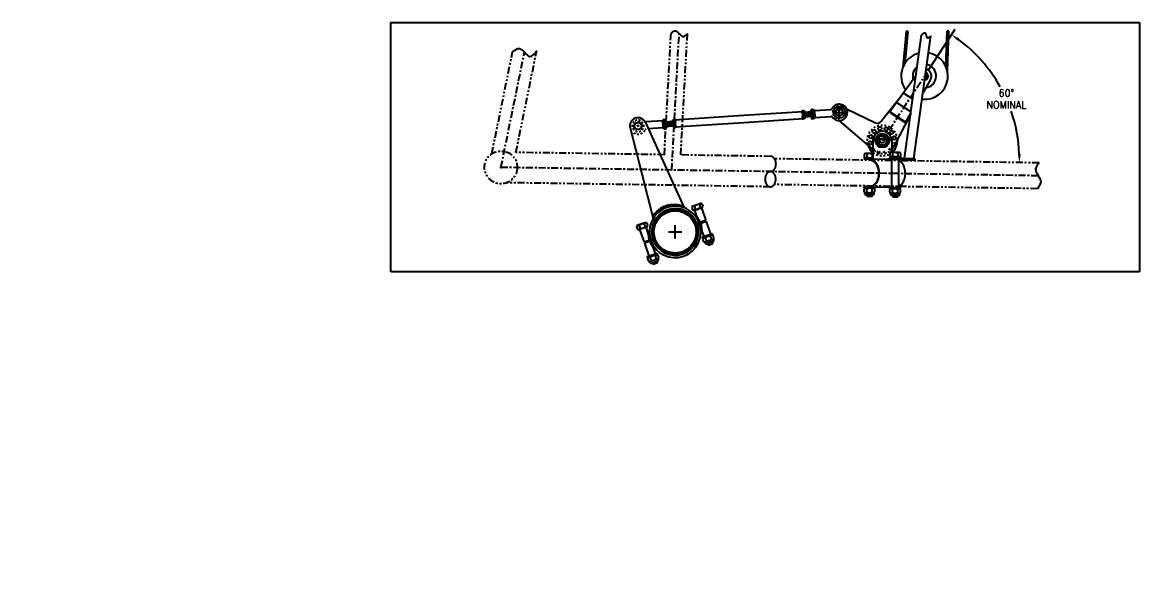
# Model space of a CAD drawing. Extents: x 0 to 197, y -9 to 48.
# Drawn here: x 137.2 to 196.9, y -8.7 to 20.6 of the extents above; entities that cross this region are included whole.
import ezdxf

# ---------------------------------------------------------------- set-up
doc = ezdxf.new("R2010")
doc.units = 0
doc.header["$LTSCALE"] = 0.3
doc.header["$MEASUREMENT"] = 0
for name, pattern in [('CENTER', [2, 1.25, -0.25, 0.25, -0.25]), ('HIDDEN', [0.375, 0.25, -0.125]), ('HIDDEN2', [0.1875, 0.125, -0.0625]), ('PHANTOM', [2.5, 1.25, -0.25, 0.25, -0.25, 0.25, -0.25])]:
    doc.linetypes.add(name, pattern=pattern)
doc.layers.get('0').update_dxf_attribs({"linetype": 'CONTINUOUS'})
doc.layers.get('Defpoints').update_dxf_attribs({"linetype": 'CONTINUOUS'})
for name, color, linetype in [('1', 1, 'CONTINUOUS'), ('FUSE', 4, 'CONTINUOUS'), ('HW', 6, 'CONTINUOUS'), ('NOTES', 2, 'CONTINUOUS')]:
    doc.layers.add(name, color=color, linetype=linetype)
doc.styles.add('ROMANS', font='ROMANS.shx')
doc.dimstyles.new('DECIMAL', dxfattribs={"dimscale": 3, "dimtxt": 0.125, "dimasz": 0.15, "dimexe": 0.12, "dimexo": 0.12, "dimgap": 0.05, "dimtad": 0, "dimtih": 1, "dimtoh": 1, "dimzin": 4, "dimdsep": 46, "dimtxsty": 'ROMANS', "dimcen": 0.09, "dimclrd": 6, "dimclre": 6, "dimclrt": 256, "dimadec": 0, "dimazin": 0, "dimtfac": 0.72, "dimtofl": 0, "dimtmove": 0, "dimatfit": 3, "dimfxl": 1, "dimtolj": 1, "dimtzin": 4, "dimarcsym": 0})

# ---------------------------------------------------------------- blocks, each defined once
blk = doc.blocks.new('*X14')
at = {"color": 0}
for p, q in [((15.796, 45.177), (16.376, 45.756)), ((16.303, 45.577), (16.551, 45.825)), ((16.519, 45.687), (16.692, 45.86)), ((16.671, 45.733), (16.815, 45.877)), ((16.799, 45.755), (16.925, 45.881)), ((16.911, 45.761), (17.027, 45.877)), ((17.014, 45.757), (17.121, 45.865)), ((17.108, 45.746), (17.21, 45.847)), ((17.196, 45.727), (17.293, 45.825)), ((17.278, 45.703), (17.372, 45.797)), ((17.355, 45.675), (17.446, 45.766)), ((17.428, 45.641), (17.517, 45.73)), ((17.496, 45.604), (17.584, 45.691)), ((17.561, 45.562), (17.647, 45.649)), ((17.622, 45.517), (17.707, 45.603)), ((17.68, 45.469), (17.764, 45.554)), ((17.733, 45.417), (17.818, 45.502)), ((17.784, 45.361), (17.869, 45.446)), ((17.831, 45.302), (17.916, 45.387)), ((15.676, 44.738), (15.819, 44.881)), ((15.692, 44.86), (15.865, 45.033)), ((15.727, 45.001), (15.975, 45.249)), ((17.874, 45.239), (17.96, 45.326)), ((17.913, 45.172), (18.001, 45.26)), ((17.949, 45.101), (18.038, 45.191)), ((17.98, 45.026), (18.072, 45.119)), ((18.006, 44.947), (18.102, 45.042)), ((18.027, 44.862), (18.127, 44.961)), ((18.042, 44.771), (18.147, 44.876)), ((18.05, 44.673), (18.162, 44.784)), ((15.671, 44.627), (15.798, 44.754)), ((15.676, 44.525), (15.791, 44.641)), ((15.687, 44.431), (15.795, 44.539)), ((15.705, 44.343), (15.807, 44.444)), ((15.728, 44.259), (15.825, 44.357)), ((15.755, 44.181), (15.849, 44.275)), ((15.787, 44.106), (15.878, 44.197)), ((17.374, 43.466), (18.086, 44.178)), ((17.936, 44.134), (18.135, 44.333)), ((18.004, 44.308), (18.16, 44.464)), ((18.036, 44.446), (18.17, 44.58)), ((18.049, 44.566), (18.17, 44.686)), ((15.822, 44.036), (15.911, 44.125)), ((15.861, 43.969), (15.948, 44.056)), ((15.904, 43.905), (15.99, 43.991)), ((15.949, 43.845), (16.035, 43.93)), ((15.998, 43.788), (16.083, 43.873)), ((16.051, 43.734), (16.136, 43.819)), ((16.106, 43.683), (16.191, 43.768)), ((16.165, 43.636), (16.251, 43.722)), ((16.227, 43.592), (16.313, 43.678)), ((16.292, 43.551), (16.38, 43.639)), ((16.361, 43.514), (16.451, 43.604)), ((17.219, 43.417), (17.418, 43.616)), ((17.587, 43.574), (17.979, 43.965)), ((16.433, 43.48), (16.526, 43.573)), ((16.51, 43.451), (16.605, 43.546)), ((16.591, 43.426), (16.69, 43.525)), ((16.677, 43.405), (16.781, 43.51)), ((16.768, 43.391), (16.879, 43.502)), ((16.866, 43.382), (16.987, 43.503)), ((16.972, 43.382), (17.106, 43.516)), ((17.088, 43.392), (17.244, 43.548))]:
    blk.add_line(p, q, dxfattribs=at)
blk = doc.blocks.new('*D20')
at = {"layer": 'Defpoints', "color": 0, "transparency": 16777216}
for p in [(188.812, 18.153), (185.404, 17.765), (183.15, 14.317), (177.392, 13.347), (192.241, 13.114)]:
    blk.add_point(p, dxfattribs=at)
at = {"layer": 'NOTES', "color": 6, "lineweight": -2, "transparency": 16777216}
blk.add_line((185.601, 18.066), (187.044, 20.274), dxfattribs=at)
for start, end in [(29.29957, 53.60449), (2.32195, 19.0927)]:
    blk.add_arc((182.464, 13.267), 8.011, start, end, dxfattribs=at)
at = {"layer": 'NOTES', "color": 6, "transparency": 16777216}
for points in [[(187.174, 19.654), (187.26, 19.777), (186.847, 19.972)], [(190.543, 13.593), (190.393, 13.591), (190.474, 13.142)]]:
    blk.add_solid(points, dxfattribs=at)
at = {"layer": 'NOTES', "transparency": 16777216, "insert": (189.777, 16.538), "char_height": 0.375, "attachment_point": 5, "style": 'ROMANS'}
blk.add_mtext('\\A1;60%%D\\PNOMINAL', dxfattribs=at)

msp = doc.modelspace()

# ---------------------------------------------------------------- linework, layer by layer
at = {"layer": '1', "color": 41}
for p, q in [((184.43166, 20.14242), (184.24071, 18.2216)), ((184.33668, 13.37041), (185.24647, 19.94173)), ((184.52146, 20.13595), (184.35298, 18.44111)), ((184.83645, 13.35514), (185.74345, 19.90635)), ((186.54768, 18.27014), (186.62028, 20.15863)), ((186.62811, 18.01957), (186.7103, 20.15743))]:
    msp.add_line(p, q, dxfattribs=at)
at = {"layer": '1'}
for p, q in [((184.94597, 17.77129), (183.5521, 15.84565)), ((185.72758, 17.57488), (185.32614, 16.89212)), ((183.98382, 16.45946), (183.08271, 15.3332)), ((183.99237, 16.45387), (183.98382, 16.45946)), ((172.04535, 15.417), (175.46711, 15.64694)), ((175.46711, 15.64694), (178.90488, 15.87796)), ((181.24119, 16.01842), (182.77741, 15.26493)), ((184.38909, 15.29843), (183.5521, 15.84565)), ((184.66172, 15.71812), (183.75853, 13.99708)), ((184.66968, 15.77564), (184.38909, 15.29843)), ((169.67115, 14.9898), (170.90221, 10.15201)), ((170.49854, 15.27947), (172.5539, 10.73027)), ((172.0705, 15.04285), (175.49225, 15.27279)), ((175.49225, 15.27279), (178.93003, 15.50381)), ((180.82643, 15.38128), (182.64976, 13.83902)), ((182.64976, 14.31656), (182.64976, 13.32426)), ((183.64976, 14.31656), (183.64976, 13.68871)), ((182.29659, 13.32979), (182.29659, 13.30365)), ((183.52461, 13.31518), (183.52706, 13.39514)), ((183.52461, 13.31518), (184.89397, 13.27334)), ((183.52706, 13.39514), (184.89642, 13.3533)), ((183.64791, 13.30863), (183.64791, 11.80845)), ((184.02291, 13.30276), (184.02291, 11.80258)), ((184.89397, 13.27334), (184.89642, 13.3533)), ((182.29659, 11.84802), (182.29659, 11.82961)), ((183.64791, 11.80845), (182.419, 11.82769)), ((173.12847, 10.60228), (173.48241, 10.7262)), ((173.36639, 9.92273), (173.12847, 10.60228)), ((173.48241, 10.7262), (173.72032, 10.04664)), ((170.53295, 9.69358), (170.17901, 9.56967)), ((170.17901, 9.56967), (170.41693, 8.89011)), ((170.77086, 9.01402), (170.53295, 9.69358)), ((173.72032, 10.04664), (173.24807, 9.8813)), ((173.74015, 9.99001), (173.2679, 9.82467)), ((173.62413, 9.18654), (173.38621, 9.8661)), ((173.74015, 9.99001), (173.97806, 9.31046)), ((170.88918, 9.05545), (170.41693, 8.89011)), ((170.90901, 8.99882), (170.43675, 8.83348)), ((171.0286, 8.27784), (170.79069, 8.95739)), ((174.07363, 9.34391), (173.52857, 9.15308)), ((174.09345, 9.28728), (173.54839, 9.09646)), ((170.43675, 8.83348), (170.67467, 8.15392)), ((170.5791, 8.12047), (171.12416, 8.3113)), ((170.59893, 8.06384), (171.14399, 8.25467))]:
    msp.add_line(p, q, dxfattribs=at)
at = {"layer": '1', "color": 6}
for p, q in [((184.77389, 16.52835), (184.28, 16.85125)), ((184.67985, 15.84908), (183.91605, 16.34845)), ((179.35925, 15.53007), (179.33365, 15.91054)), ((179.42367, 15.98019), (179.35983, 15.9759)), ((179.43222, 15.85313), (179.36837, 15.84883)), ((179.44932, 15.599), (179.38547, 15.5947)), ((179.48396, 15.53846), (179.45837, 15.91893)), ((179.48396, 15.53846), (179.45837, 15.91893)), ((179.45872, 15.91369), (179.48369, 15.54253)), ((179.51858, 15.91772), (180.3898, 15.97634)), ((179.51858, 15.91772), (179.54356, 15.54656)), ((179.54356, 15.54656), (180.41477, 15.60518)), ((170.15419, 15.11814), (170.04093, 15.07848)), ((170.11739, 15.04168), (170.07774, 15.15494)), ((171.40192, 15.37228), (170.5307, 15.3138)), ((171.42683, 15.00111), (170.64792, 14.94883)), ((171.40192, 15.37228), (171.42683, 15.00111)), ((171.48697, 15.00106), (171.46143, 15.38153)), ((171.48697, 15.00106), (171.46143, 15.38153)), ((171.46178, 15.37629), (171.4867, 15.00513)), ((171.48762, 15.44689), (171.55147, 15.45117)), ((171.49615, 15.31982), (171.55999, 15.3241)), ((171.51321, 15.06569), (171.57705, 15.06997)), ((171.52174, 14.93862), (171.58558, 14.94291)), ((171.61169, 15.00943), (171.58615, 15.3899)), ((179.45787, 15.47193), (179.39402, 15.46764))]:
    msp.add_line(p, q, dxfattribs=at)
at = {"layer": '1', "color": 41, "linetype": 'HIDDEN2'}
for p, q in [((181.00217, 16.13565), (181.24119, 16.01842)), ((180.62201, 15.55419), (180.82643, 15.38128)), ((182.64976, 13.83902), (182.70577, 13.79165))]:
    msp.add_line(p, q, dxfattribs=at)
at = {"layer": '1', "color": 4}
msp.add_line((184.12318, 13.30119), (182.44248, 13.32751), dxfattribs=at)
at = {"layer": '1', "color": 6}
for points in [[(180.90408, 15.61169), (181.05769, 15.76507), (181.00166, 15.9748), (180.79202, 16.03114), (180.6384, 15.87775), (180.69443, 15.66803)], [(170.06303, 14.88394), (169.89455, 15.02083), (169.92886, 15.23519), (170.13165, 15.31265), (170.30013, 15.17576), (170.26582, 14.96141)]]:
    msp.add_lwpolyline(points, close=True, dxfattribs=at)
at = {"layer": '1'}
for points in [[(182.98713, 12.56889, 0.07467846), (182.94731, 12.86552, 0.08524624), (182.83247, 13.1017, 0.10621985), (182.64543, 13.27129, 0.12798734), (182.44248, 13.32751, 0.12798734), (182.23787, 13.27767, 0.005822), (182.22563, 13.27089, 0.08524624)], [(182.97386, 12.56909, 0.07307778), (182.93332, 12.84503, 0.08410053), (182.82563, 13.0626, 0.10650195), (182.65239, 13.218, 0.13047887), (182.46777, 13.26702, 0.13047887)], [(184.38028, 12.54708, 0.07467846), (184.34046, 12.84371, 0.08524624), (184.22562, 13.07989, 0.10621985), (184.03858, 13.24947, 0.01069796), (184.02291, 13.2581, 0.12798734)], [(182.20402, 11.89106, 0.005822), (182.21605, 11.88391, 0.12798734), (182.419, 11.82769, 0.12798734), (182.6236, 11.87753, 0.10621985), (182.81586, 12.04117, 0.08524624), (182.93805, 12.27365, 0.07467846), (182.98713, 12.56889, 0.07467846)], [(182.56949, 11.88534, 0.06062056), (182.65239, 11.92019, 0.10650195), (182.82563, 12.07559, 0.08410053), (182.93332, 12.29316, 0.07307778), (182.97386, 12.56909, 0.07307778)], [(184.02291, 11.85907, 0.10327247), (184.20901, 12.01936, 0.08524624), (184.3312, 12.25184, 0.07467846), (184.38028, 12.54708, 0.07467846)]]:
    msp.add_lwpolyline(points, format="xyb", dxfattribs=at)
at = {"layer": '1', "color": 6}
for centre, radius in [((180.84809, 15.82075), 0.31), ((180.84805, 15.82141), 0.188), ((170.09734, 15.0983), 0.188), ((183.01556, 14.95766), 0.09375), ((183.35409, 14.93887), 0.09375), ((182.52745, 14.52088), 0.09375), ((182.71299, 14.80466), 0.09375), ((183.14976, 14.31656), 0.325), ((183.63787, 14.75333), 0.09375), ((183.79087, 14.45076), 0.09375), ((182.50866, 14.18235), 0.09375)]:
    msp.add_circle(centre, radius, dxfattribs=at)
at = {"layer": '1'}
for centre, radius in [((183.14976, 14.31656), 0.375), ((183.14976, 14.31656), 0.125), ((172.07854, 9.44006), 1.13)]:
    msp.add_circle(centre, radius, dxfattribs=at)
at = {"layer": '1', "color": 41, "linetype": 'HIDDEN2'}
for centre in [(183.28397, 13.67545), (183.58654, 13.82845)]:
    msp.add_circle(centre, 0.06425, dxfattribs=at)
at = {"layer": '1'}
for centre, radius, start, end in [((185.40432, 17.76495), 1.25, 103.4577456, 216.6435429), ((185.40432, 17.76495), 1.25, 264.0549465, 80.1802248), ((185.40432, 17.76495), 0.625, 128.8205608, 197.2312484), ((185.40432, 17.76495), 0.625, 276.4155676, 78.2406445), ((185.40432, 17.76495), 0.375, 329.5456699, 75.6472026), ((185.40432, 17.76495), 0.0955, 288.3809876, 55.8541837), ((170.09756, 15.09831), 0.44, 24.3138624, 194.2768051), ((182.8875, 15.48939), 0.25, 243.8729355, 321.3370317), ((183.14976, 14.31656), 0.5, 0, 180), ((183.14976, 14.31656), 0.8125, 309.3736133, 4.5140117), ((183.14976, 14.31656), 0.8125, 197.569653, 232.0201276), ((183.14976, 14.31656), 0.6875, 316.6582418, 332.3097842), ((172.07854, 9.44006), 1.375, 20.5455227, 198.0451448), ((172.07854, 9.44006), 1.25, 20.6705645, 197.920103), ((172.07854, 9.44006), 1.375, 200.5455227, 18.0451448), ((172.07854, 9.44006), 1.25, 200.6705645, 17.920103)]:
    msp.add_arc(centre, radius, start, end, dxfattribs=at)
at = {"layer": '1', "color": 6}
for centre, radius, start, end in [((180.84809, 15.82075), 0.44, 214.6155459, 153.0828252), ((183.77345, 16.10365), 0.05926, 113.6996667, 205.8763121), ((183.80862, 16.15223), 0.05926, 113.6996667, 205.8763121), ((183.84379, 16.20081), 0.05926, 113.6996667, 205.8763121), ((183.87895, 16.2494), 0.05926, 113.6996667, 205.8763121), ((183.91412, 16.29798), 0.05926, 113.6996667, 205.8763121), ((183.94929, 16.34656), 0.05926, 113.6996667, 205.8763121), ((183.98445, 16.39515), 0.05926, 82.3259799, 205.8763121), ((178.9089, 15.77032), 0.12915, 60.7296849, 127.3631873), ((178.91153, 15.73119), 0.12915, 60.7296849, 127.3631873), ((178.91433, 15.68951), 0.12915, 60.7296849, 127.3631873), ((178.91711, 15.64816), 0.12915, 60.7296849, 127.3631873), ((178.92038, 15.59949), 0.12915, 60.7296849, 127.3631873), ((178.90812, 15.78186), 0.12915, 240.3258504, 306.9593528), ((178.91139, 15.73318), 0.12915, 240.3258504, 306.9593528), ((178.91417, 15.69183), 0.12915, 240.3258504, 306.9593528), ((178.91697, 15.65016), 0.12915, 240.3258504, 306.9593528), ((179.41508, 15.91579), 0.08164, 132.5940508, 235.1043202), ((179.62693, 15.73859), 0.28108, 156.9076801, 210.7906909), ((179.44073, 15.5346), 0.08164, 132.5940508, 235.1043202), ((179.37696, 15.91323), 0.08164, 312.5940508, 55.1043202), ((179.19076, 15.70924), 0.28108, 336.9076801, 30.7906909), ((179.40261, 15.53203), 0.08164, 312.5940508, 55.1043202), ((179.48865, 15.9157), 0.03, 3.8491855, 183.8491855), ((179.51362, 15.54454), 0.03, 183.8491855, 3.8491855), ((180.38443, 16.05616), 0.08, 273.8491855, 333.0828252), ((180.42014, 15.52536), 0.08, 34.6155459, 93.8491855), ((183.59762, 15.86073), 0.05926, 113.6996667, 234.2892171), ((183.61513, 15.84085), 0.05926, 177.7705038, 295.8763121), ((183.63278, 15.90932), 0.05926, 113.6996667, 205.8763121), ((183.66795, 15.9579), 0.05926, 113.6996667, 205.8763121), ((183.66131, 15.81065), 0.05926, 209.0769574, 295.8763121), ((183.70312, 16.00648), 0.05926, 113.6996667, 205.8763121), ((183.70749, 15.78046), 0.05926, 209.0769574, 295.8763121), ((183.73828, 16.05507), 0.05926, 113.6996667, 205.8763121), ((183.75367, 15.75027), 0.05926, 209.0769574, 295.8763121), ((183.79986, 15.72007), 0.05926, 209.0769574, 295.8763121), ((183.84604, 15.68988), 0.05926, 209.0769574, 295.8763121), ((183.89222, 15.65969), 0.05926, 209.0769574, 295.8763121), ((183.9384, 15.62949), 0.05926, 209.0769574, 295.8763121), ((183.98996, 15.59578), 0.05926, 177.7705038, 264.5698585), ((183.98458, 15.5993), 0.05926, 209.0769574, 295.8763121), ((184.03614, 15.56559), 0.05926, 177.7705038, 264.5698585), ((184.08232, 15.5354), 0.05926, 177.7705038, 264.5698585), ((184.50625, 15.55297), 0.05926, 267.7705038, 359.9471493), ((184.53664, 15.60467), 0.05926, 267.7705038, 359.9471493), ((184.56704, 15.65637), 0.05926, 267.7705038, 359.9471493), ((184.59744, 15.70808), 0.05926, 267.7705038, 359.9471493), ((184.62784, 15.75978), 0.05926, 267.7705038, 303.6220705), ((184.65824, 15.81148), 0.05926, 267.7705038, 278.0311437), ((170.52534, 15.39362), 0.08, 214.6062125, 273.8398522), ((171.43185, 15.37428), 0.03, 3.8398522, 183.8398522), ((171.45676, 15.00312), 0.03, 183.8398522, 3.8398522), ((171.54287, 15.38677), 0.08164, 132.5847175, 235.0949869), ((171.75469, 15.20953), 0.28108, 156.8983468, 210.7813576), ((171.56845, 15.00558), 0.08164, 132.5847175, 235.0949869), ((171.50475, 15.38422), 0.08164, 312.5847175, 55.0949869), ((171.31851, 15.18026), 0.28108, 336.8983468, 30.7813576), ((171.53033, 15.00302), 0.08164, 312.5847175, 55.0949869), ((172.05578, 15.30978), 0.12915, 60.3258504, 126.9593528), ((172.05841, 15.27065), 0.12915, 60.3258504, 126.9593528), ((172.06121, 15.22898), 0.12915, 60.3258504, 126.9593528), ((172.06398, 15.18763), 0.12915, 60.3258504, 126.9593528), ((172.06726, 15.13895), 0.12915, 60.3258504, 126.9593528), ((172.055, 15.32132), 0.12915, 240.7296849, 307.3631873), ((172.05827, 15.27265), 0.12915, 240.7296849, 307.3631873), ((172.06105, 15.2313), 0.12915, 240.7296849, 307.3631873), ((172.06385, 15.18962), 0.12915, 240.7296849, 307.3631873), ((172.06648, 15.15049), 0.12915, 240.7296849, 307.3631873), ((178.9196, 15.61103), 0.12915, 240.3258504, 306.9593528), ((184.1285, 15.5052), 0.05926, 177.7705038, 264.5698585), ((184.17469, 15.47501), 0.05926, 177.7705038, 264.5698585), ((184.22087, 15.44482), 0.05926, 177.7705038, 264.5698585), ((184.26705, 15.41462), 0.05926, 177.7705038, 264.5698585), ((184.31323, 15.38443), 0.05926, 177.7705038, 264.5698585), ((184.35941, 15.35424), 0.05926, 177.7705038, 295.8763121), ((184.38465, 15.34617), 0.05926, 239.3575988, 359.9471493), ((184.41505, 15.39787), 0.05926, 267.7705038, 359.9471493), ((184.44545, 15.44957), 0.05926, 267.7705038, 359.9471493), ((184.47585, 15.50127), 0.05926, 267.7705038, 359.9471493), ((182.66166, 13.87978), 0.06425, 176.9183318, 259.3339914), ((183.77208, 14.11223), 0.06425, 282.5541633, 22.0654052), ((171.27963, 10.66276), 0.1116, 341.671253, 58.021659), ((171.34795, 10.70008), 0.1116, 341.671253, 58.021659), ((171.4144, 10.73175), 0.1116, 341.671253, 58.021659), ((171.48295, 10.76002), 0.1116, 341.671253, 58.021659), ((171.72073, 10.84327), 0.1116, 160.5690084, 236.9194145), ((171.79195, 10.86393), 0.1116, 160.5690084, 236.9194145), ((171.86364, 10.88062), 0.1116, 160.5690084, 236.9194145), ((171.94032, 10.89408), 0.1116, 160.5690084, 236.9194145), ((172.00521, 10.902), 0.1116, 160.5690084, 236.9194145), ((172.07661, 10.90713), 0.1116, 160.5690084, 236.9194145), ((172.14985, 10.90853), 0.1116, 160.5690084, 236.9194145), ((172.22122, 10.90614), 0.1116, 160.5690084, 236.9194145), ((172.30737, 10.89828), 0.1116, 160.5690084, 236.9194145), ((172.38774, 10.88597), 0.1116, 160.5690084, 236.9194145), ((172.45414, 10.87208), 0.1116, 160.5690084, 236.9194145), ((172.53037, 10.85183), 0.1116, 160.5690084, 236.9194145), ((172.59726, 10.83012), 0.1116, 160.5690084, 236.9194145), ((170.80604, 10.203), 0.1116, 341.671253, 58.021659), ((170.84478, 10.2617), 0.1116, 341.671253, 58.021659), ((170.89174, 10.32507), 0.1116, 341.671253, 58.021659), ((170.93497, 10.37735), 0.1116, 341.671253, 58.021659), ((170.99011, 10.4371), 0.1116, 341.671253, 58.021659), ((171.05254, 10.49698), 0.1116, 341.671253, 58.021659), ((171.10684, 10.54337), 0.1116, 341.671253, 58.021659), ((171.16495, 10.58796), 0.1116, 341.671253, 58.021659), ((171.22396, 10.62849), 0.1116, 341.671253, 58.021659), ((173.14326, 10.4385), 0.08626, 234.0045268, 317.0441524), ((173.1933, 10.38072), 0.08626, 234.0045268, 317.0441524), ((173.24041, 10.31974), 0.08626, 234.0045268, 317.0441524), ((173.28606, 10.25309), 0.08626, 234.0045268, 317.0441524), ((173.32254, 10.19297), 0.08626, 234.0045268, 317.0441524), ((173.35879, 10.12535), 0.08626, 234.0045268, 317.0441524), ((173.39145, 10.05523), 0.08626, 234.0045268, 317.0441524), ((173.48845, 9.77817), 0.08626, 81.546515, 164.5861407), ((173.50666, 9.70298), 0.08626, 81.546515, 164.5861407), ((173.52051, 9.62752), 0.08626, 81.546515, 164.5861407), ((173.52949, 9.55777), 0.08626, 81.546515, 164.5861407), ((173.53538, 9.47721), 0.08626, 81.546515, 164.5861407), ((170.62048, 9.47996), 0.08626, 261.546515, 344.5861407), ((170.62169, 9.40291), 0.08626, 261.546515, 344.5861407), ((170.62355, 9.55634), 0.08626, 261.546515, 344.5861407), ((170.62759, 9.32235), 0.08626, 261.546515, 344.5861407), ((170.63657, 9.2526), 0.08626, 261.546515, 344.5861407), ((170.65042, 9.17714), 0.08626, 261.546515, 344.5861407), ((170.66862, 9.10195), 0.08626, 261.546515, 344.5861407), ((173.53353, 9.32378), 0.08626, 81.546515, 164.5861407), ((173.53659, 9.40016), 0.08626, 81.546515, 164.5861407), ((170.76562, 8.82489), 0.08626, 54.0045268, 137.0441524), ((170.79829, 8.75477), 0.08626, 54.0045268, 137.0441524), ((170.83453, 8.68715), 0.08626, 54.0045268, 137.0441524), ((170.87102, 8.62704), 0.08626, 54.0045268, 137.0441524), ((170.91666, 8.56038), 0.08626, 54.0045268, 137.0441524), ((170.96378, 8.49941), 0.08626, 54.0045268, 137.0441524), ((171.01381, 8.44162), 0.08626, 54.0045268, 137.0441524)]:
    msp.add_arc(centre, radius, start, end, dxfattribs=at)
at = {"layer": '1', "color": 41, "linetype": 'HIDDEN2'}
for centre, radius, start, end in [((180.84805, 15.82141), 0.35, 63.8729355, 229.7738805), ((183.14976, 14.31656), 0.8125, 4.5140117, 197.569653), ((182.66166, 13.87978), 0.06425, 259.3339914, 176.9183318), ((183.14976, 14.31656), 0.6875, 229.7738805, 316.6582418), ((182.94544, 13.69424), 0.06425, 313.8319349, 189.8148811), ((183.77208, 14.11223), 0.06425, 22.0654052, 282.5541633), ((183.14976, 14.31656), 0.8125, 232.0201276, 299.5474073), ((182.94544, 13.69424), 0.06425, 189.8148811, 313.8319349)]:
    msp.add_arc(centre, radius, start, end, dxfattribs=at)
at = {"layer": '1', "color": 4, "linetype": 'HIDDEN'}
for centre, radius, start, end in [((170.09734, 15.0983), 0.31, 132.7587594, 314.3749454), ((170.09734, 15.0983), 0.31, 314.3749454, 132.7587594), ((170.56096, 14.86282), 0.08, 118.1393136, 153.0734919), ((170.09734, 15.0983), 0.44, 237.660643, 333.0734919)]:
    msp.add_arc(centre, radius, start, end, dxfattribs=at)
at = {"layer": 'FUSE', "color": 41, "linetype": 'PHANTOM'}
for p, q in [((171.50603, 13.56074), (171.85936, 20.0358)), ((172.38059, 13.54705), (172.73455, 20.03381)), ((163.5753, 13.6849), (164.68791, 19.1307)), ((162.28426, 13.61044), (163.39604, 19.05217)), ((171.50603, 13.56074), (163.5753, 13.6849)), ((177.18927, 13.47176), (172.38059, 13.54705)), ((191.53451, 13.12515), (177.39249, 13.34656)), ((177.16384, 11.84796), (163.08729, 12.06835)), ((191.437, 11.74651), (177.37089, 11.96673))]:
    msp.add_line(p, q, dxfattribs=at)
at = {"layer": 'FUSE', "color": 41, "linetype": 'CENTER'}
for p, q in [((171.89904, 12.74249), (172.29659, 20.0282)), ((162.77404, 12.88535), (164.03034, 19.0345)), ((191.48195, 12.43589), (162.77404, 12.88535))]:
    msp.add_line(p, q, dxfattribs=at)
at = {"layer": 'FUSE', "color": 41, "linetype": 'PHANTOM'}
msp.add_lwpolyline([(177.17655, 12.65986, 0.13325615), (177.28125, 12.68652, 0.10675627), (177.38139, 12.77558, 0.08282753), (177.44438, 12.90086, 0.07135175), (177.46996, 13.06132, 0.07135175), (177.44941, 13.2225, 0.08282753), (177.39038, 13.34968, 0.10675627), (177.29308, 13.44184, 0.13325615), (177.18927, 13.47176, 0.13325615)], format="xyb", dxfattribs=at)
msp.add_lwpolyline([(177.16384, 11.84796, 0.13325615), (177.26854, 11.87461, 0.10675627), (177.36868, 11.96368, 0.08282753), (177.43166, 12.08896, 0.07135175), (177.45725, 12.24941, 0.07135175), (177.4367, 12.41059, 0.08282753), (177.37767, 12.53778, 0.10675627), (177.28037, 12.62994, 0.13325615), (177.17655, 12.65986, 0.13325615), (177.07185, 12.6332, 0.10675627), (176.97172, 12.54414, 0.08282753), (176.90873, 12.41886, 0.07135175), (176.88315, 12.2584, 0.07135175), (176.9037, 12.09722, 0.08282753), (176.96273, 11.97004, 0.10675627), (177.06003, 11.87788, 0.13325615)], format="xyb", close=True, dxfattribs=at)
msp.add_circle((162.77404, 12.88535), 0.875, dxfattribs=at)
at = {"layer": 'FUSE', "color": 41}
msp.add_point((162.77404, 12.88535), dxfattribs=at)
at = {"layer": 'HW'}
for p, q in [((179.00462, 15.88517), (178.90485, 15.87846)), ((178.90485, 15.87846), (178.93006, 15.50331)), ((179.02983, 15.51001), (179.00462, 15.88517)), ((179.3381, 15.84444), (179.03878, 15.82432)), ((179.0532, 15.60981), (179.04113, 15.7894)), ((179.35488, 15.595), (179.05554, 15.57488)), ((179.08548, 15.5769), (179.06871, 15.82633)), ((179.11306, 15.61383), (179.10099, 15.79342)), ((179.14534, 15.58092), (179.12858, 15.83036)), ((179.17293, 15.61785), (179.16086, 15.79745)), ((179.20521, 15.58494), (179.18844, 15.83438)), ((179.23279, 15.62187), (179.22072, 15.80147)), ((179.26507, 15.58896), (179.24831, 15.8384)), ((179.29266, 15.6259), (179.28059, 15.80549)), ((179.32494, 15.59299), (179.30817, 15.84243)), ((179.35252, 15.62992), (179.34045, 15.80952)), ((171.59058, 15.3238), (171.60734, 15.07436)), ((171.59059, 15.3238), (171.91984, 15.34593)), ((171.60733, 15.07436), (171.9366, 15.09649)), ((171.62286, 15.29089), (171.63493, 15.1113)), ((171.65044, 15.32782), (171.66721, 15.07839)), ((171.68272, 15.29491), (171.69479, 15.11532)), ((171.71031, 15.33185), (171.72707, 15.08241)), ((171.74259, 15.29894), (171.75466, 15.11934)), ((171.77017, 15.33587), (171.78694, 15.08643)), ((171.80245, 15.30296), (171.81452, 15.12336)), ((171.83004, 15.33989), (171.8468, 15.09045)), ((171.86232, 15.30698), (171.87439, 15.12739)), ((171.8899, 15.34391), (171.90667, 15.09448)), ((171.92218, 15.311), (171.93425, 15.13141)), ((171.94554, 15.4108), (172.04532, 15.4175)), ((171.94554, 15.4108), (171.97076, 15.03564)), ((171.97076, 15.03564), (172.07053, 15.04235)), ((172.04532, 15.4175), (172.07053, 15.04235)), ((179.02983, 15.51001), (178.93006, 15.50331)), ((182.17574, 13.39169), (182.1748, 13.3317)), ((182.44248, 13.32751), (182.1748, 13.3317)), ((182.64976, 13.38427), (182.17574, 13.39169)), ((182.17872, 13.58172), (182.17652, 13.4417)), ((182.32386, 13.62946), (182.25168, 13.63059)), ((182.32307, 13.57946), (182.32088, 13.43944)), ((182.61257, 13.62494), (182.32386, 13.62946)), ((182.61179, 13.57494), (182.6096, 13.43492)), ((182.64976, 13.62436), (182.61257, 13.62494)), ((183.54795, 13.45022), (183.54701, 13.39022)), ((184.12537, 13.44118), (183.54795, 13.45022)), ((183.55092, 13.64024), (183.54873, 13.50022)), ((183.69606, 13.68799), (183.62388, 13.68912)), ((183.69528, 13.63798), (183.69309, 13.49796)), ((183.98478, 13.68347), (183.69606, 13.68799)), ((183.98399, 13.63346), (183.9818, 13.49344)), ((184.05695, 13.68234), (183.98478, 13.68347)), ((184.12537, 13.44118), (184.12444, 13.38118)), ((184.12835, 13.6312), (184.12616, 13.49118)), ((182.17277, 11.58147), (182.17496, 11.72148)), ((182.17574, 11.77149), (182.17668, 11.83148)), ((182.75317, 11.76245), (182.17574, 11.77149)), ((182.419, 11.82769), (182.17668, 11.83148)), ((182.21293, 11.4808), (182.21381, 11.53707)), ((182.24416, 11.53033), (182.31634, 11.5292)), ((182.272, 11.41985), (182.64595, 11.414)), ((182.31634, 11.5292), (182.60505, 11.52468)), ((182.31712, 11.57921), (182.31932, 11.71922)), ((182.33399, 11.41888), (182.3325, 11.32361)), ((182.58396, 11.41497), (182.58247, 11.3197)), ((182.60505, 11.52468), (182.67723, 11.52355)), ((182.60584, 11.57468), (182.60803, 11.7147)), ((182.7069, 11.47306), (182.70778, 11.52934)), ((182.7502, 11.57242), (182.75239, 11.71244)), ((182.75317, 11.76245), (182.75411, 11.82244)), ((183.54372, 11.56), (183.54591, 11.70002)), ((183.54669, 11.75003), (183.54763, 11.81002)), ((184.12412, 11.74099), (183.54669, 11.75003)), ((184.12506, 11.80098), (183.54763, 11.81002)), ((183.58388, 11.45933), (183.58476, 11.51561)), ((183.61511, 11.50886), (183.68729, 11.50773)), ((183.64295, 11.39839), (184.01691, 11.39253)), ((183.68729, 11.50773), (183.97601, 11.50321)), ((183.68808, 11.55774), (183.69027, 11.69776)), ((183.70494, 11.39742), (183.70345, 11.30215)), ((183.95491, 11.3935), (183.95342, 11.29824)), ((183.97601, 11.50321), (184.04819, 11.50208)), ((183.97679, 11.55322), (183.97898, 11.69324)), ((184.07785, 11.4516), (184.07873, 11.50788)), ((184.12115, 11.55096), (184.12334, 11.69098)), ((184.12412, 11.74099), (184.12506, 11.80098)), ((172.97011, 10.7482), (173.01638, 10.61603)), ((173.02172, 10.81926), (173.08985, 10.84311)), ((173.08985, 10.84311), (173.36238, 10.93852)), ((173.10638, 10.79591), (173.15265, 10.66374)), ((173.36238, 10.93852), (173.43051, 10.96238)), ((173.37891, 10.89132), (173.42518, 10.75915)), ((173.51517, 10.93903), (173.56144, 10.80686)), ((182.58247, 11.3197), (182.3325, 11.32361)), ((183.95342, 11.29824), (183.70345, 11.30215)), ((170.02065, 9.71558), (170.06692, 9.58341)), ((170.14039, 9.81049), (170.07225, 9.78664)), ((170.41292, 9.90591), (170.14039, 9.81049)), ((170.15691, 9.76329), (170.20319, 9.63112)), ((170.48105, 9.92976), (170.41292, 9.90591)), ((170.42944, 9.8587), (170.47572, 9.72653)), ((170.56571, 9.90641), (170.61198, 9.77424)), ((173.54839, 9.09646), (173.52857, 9.15308)), ((173.61119, 8.91708), (173.56492, 9.04925)), ((173.74746, 8.96479), (173.70118, 9.09696)), ((174.03651, 9.013), (173.76398, 8.91758)), ((174.01999, 9.0602), (173.97371, 9.19237)), ((174.10465, 9.03685), (174.03651, 9.013)), ((174.09345, 9.28728), (174.07363, 9.34391)), ((174.15625, 9.10791), (174.10998, 9.24008)), ((174.14992, 8.99971), (174.13132, 9.05283)), ((173.68363, 8.83646), (173.66504, 8.88958)), ((173.76398, 8.91758), (173.69585, 8.89373)), ((174.1131, 8.92324), (173.76011, 8.79965)), ((173.81863, 8.82014), (173.85011, 8.73021)), ((173.85011, 8.73021), (174.08607, 8.81282)), ((174.05458, 8.90275), (174.08607, 8.81282)), ((170.59893, 8.06384), (170.5791, 8.12047)), ((170.66173, 7.88446), (170.61546, 8.01663)), ((170.73417, 7.80385), (170.71557, 7.85697)), ((170.74639, 7.86111), (170.81452, 7.88497)), ((170.79799, 7.93217), (170.75172, 8.06434)), ((170.81065, 7.76703), (171.16364, 7.89062)), ((170.81452, 7.88497), (171.08705, 7.98038)), ((170.86917, 7.78752), (170.90065, 7.6976)), ((171.13661, 7.78021), (170.90065, 7.6976)), ((171.07053, 8.02758), (171.02425, 8.15975)), ((171.08705, 7.98038), (171.15518, 8.00423)), ((171.10512, 7.87013), (171.13661, 7.78021)), ((171.14399, 8.25467), (171.12416, 8.3113)), ((171.20679, 8.07529), (171.16052, 8.20746)), ((171.20045, 7.96709), (171.18186, 8.02021))]:
    msp.add_line(p, q, dxfattribs=at)
msp.add_lwpolyline([(185.42102, 17.57745), (185.51257, 17.57745), (185.62082, 17.76495), (185.51257, 17.95245), (185.47294, 17.95245)], dxfattribs=at)
msp.add_lwpolyline([(183.00543, 14.56656), (182.86109, 14.31656), (183.00543, 14.06656), (183.2941, 14.06656), (183.43844, 14.31656), (183.2941, 14.56656)], close=True, dxfattribs=at)
msp.add_circle((183.14976, 14.31656), 0.24695, dxfattribs=at)
for centre, radius, start, end in [((185.40432, 17.76495), 0.18521, 275.3063916, 68.9287797), ((179.03677, 15.85425), 0.03, 183.8445189, 273.8445189), ((179.05755, 15.54495), 0.03, 93.8445189, 183.8445189), ((171.91783, 15.37586), 0.03, 273.8445189, 3.8445189), ((171.93861, 15.06656), 0.03, 3.8445189, 93.8445189), ((182.24913, 13.46765), 0.0771, 199.6730234, 338.5330392), ((182.25047, 13.5535), 0.0771, 19.6730234, 158.5330392), ((182.46811, 13.62053), 0.23339, 230.8898206, 307.316242), ((182.46456, 13.39384), 0.23339, 50.8898206, 127.316242), ((182.6822, 13.46087), 0.0771, 199.6730234, 245.1232129), ((182.68354, 13.54672), 0.0771, 115.9826974, 158.5330392), ((183.62133, 13.52618), 0.0771, 199.6730234, 338.5330392), ((183.62268, 13.61202), 0.0771, 19.6730234, 158.5330393), ((183.84031, 13.67906), 0.23339, 230.8898206, 307.316242), ((183.83676, 13.45236), 0.23339, 50.8898206, 127.316242), ((184.0544, 13.5194), 0.0771, 199.6730234, 338.5330392), ((184.05575, 13.60524), 0.0771, 19.6730234, 158.5330392), ((182.24537, 11.60742), 0.0771, 199.6730234, 338.5330392), ((182.24671, 11.69327), 0.0771, 19.6730234, 158.5330392), ((182.27294, 11.47986), 0.06002, 179.1030313, 269.1030313), ((182.46435, 11.7603), 0.23339, 230.8898206, 307.316242), ((182.4608, 11.53361), 0.23339, 50.8898206, 127.316242), ((182.67844, 11.60064), 0.0771, 199.6730234, 338.5330392), ((182.67978, 11.68649), 0.0771, 19.6730234, 158.5330392), ((182.64689, 11.474), 0.06002, 269.1030313, 359.1030313), ((183.61632, 11.58596), 0.0771, 199.6730234, 338.5330392), ((183.61766, 11.6718), 0.0771, 19.6730234, 158.5330392), ((183.64389, 11.45839), 0.06002, 179.1030313, 269.1030313), ((183.8353, 11.73884), 0.23339, 230.8898206, 307.316242), ((183.83175, 11.51214), 0.23339, 50.8898206, 127.316242), ((184.04939, 11.57918), 0.0771, 199.6730234, 338.5330392), ((184.05074, 11.66502), 0.0771, 19.6730234, 158.5330392), ((184.01784, 11.45254), 0.06002, 269.1030313, 359.1030313), ((173.04719, 10.74649), 0.0771, 39.8653258, 178.7253416), ((173.30324, 10.67053), 0.23339, 71.082123, 147.5085444), ((173.22832, 10.88452), 0.23339, 251.082123, 327.5085444), ((173.45599, 10.88961), 0.0771, 39.8653258, 178.7253416), ((173.48436, 10.80857), 0.0771, 219.8653258, 358.7253416), ((173.07556, 10.66545), 0.0771, 219.8653258, 358.7253416), ((170.09773, 9.71387), 0.0771, 39.8653258, 178.7253416), ((170.1261, 9.63283), 0.0771, 219.8653258, 358.7253416), ((170.35377, 9.63792), 0.23339, 71.082123, 147.5085444), ((170.27886, 9.85191), 0.23339, 251.082123, 327.5085444), ((170.50653, 9.85699), 0.0771, 39.8653258, 178.7253416), ((170.5349, 9.77596), 0.0771, 219.8653258, 358.7253416), ((173.642, 9.04754), 0.0771, 39.8653258, 178.7253416), ((173.67037, 8.9665), 0.0771, 219.8653258, 358.7253416), ((173.89804, 8.97159), 0.23339, 71.082123, 147.5085444), ((173.82313, 9.18558), 0.23339, 251.082123, 327.5085444), ((174.0508, 9.19066), 0.0771, 39.8653258, 178.7253416), ((174.07917, 9.10962), 0.0771, 219.8653258, 358.7253416), ((174.09327, 8.97988), 0.06002, 289.2953337, 19.2953337), ((173.74028, 8.8563), 0.06002, 199.2953337, 289.2953337), ((170.69254, 8.01492), 0.0771, 39.8653258, 178.7253416), ((170.72091, 7.93389), 0.0771, 219.8653258, 358.7253416), ((170.79082, 7.82368), 0.06002, 199.2953337, 289.2953337), ((170.94858, 7.93897), 0.23339, 71.082123, 147.5085444), ((170.87366, 8.15296), 0.23339, 251.082123, 327.5085444), ((171.10134, 8.15804), 0.0771, 39.8653258, 178.7253416), ((171.12971, 8.07701), 0.0771, 219.8653258, 358.7253416), ((171.14381, 7.94726), 0.06002, 289.2953337, 19.2953337)]:
    msp.add_arc(centre, radius, start, end, dxfattribs=at)
at = {"layer": 'NOTES'}
for p, q in [((156.89884, 20.63036), (196.89884, 20.63036)), ((156.89884, 7.29736), (156.89884, 20.63036)), ((196.89884, 20.63036), (196.89884, 7.29736)), ((196.89884, 7.29736), (156.89884, 7.29736))]:
    msp.add_line(p, q, dxfattribs=at)
at = {"layer": 'NOTES', "color": 6, "linetype": 'CENTER'}
msp.add_line((183.14976, 14.31656), (185.40432, 17.76495), dxfattribs=at)
at = {"layer": 'NOTES', "color": 6}
for p, q in [((180.84809, 15.46075), (180.84809, 16.18075)), ((180.48809, 15.82075), (181.20809, 15.82075)), ((172.07854, 9.08006), (172.07854, 9.80006)), ((171.71854, 9.44006), (172.43854, 9.44006))]:
    msp.add_line(p, q, dxfattribs=at)
at = {"layer": 'NOTES', "color": 41}
for points in [[(171.85936, 20.0358), (172.06399, 20.18047), (172.53452, 19.87018), (172.73455, 20.03381)], [(184.43166, 20.14242), (184.47071, 20.17), (184.4938, 20.11906), (184.52146, 20.13595)], [(185.24647, 19.94173), (185.43947, 20.06612), (185.53689, 19.81295), (185.74345, 19.90635)], [(186.62028, 20.15863), (186.65778, 20.19072), (186.67921, 20.13282), (186.7103, 20.15743)], [(163.39604, 19.05217), (163.76629, 19.23473), (164.31519, 18.80213), (164.68791, 19.1307)], [(191.53451, 13.12515), (191.33876, 12.80741), (191.61101, 12.1091), (191.437, 11.74651)]]:
    msp.add_spline(points, degree=3, dxfattribs=at)

# ---------------------------------------------------------------- block references
at = {"layer": '1', "rotation": 25.48451886187615}
msp.add_blockref('*X14', (176.00722, -38.12916), dxfattribs=at)

# ---------------------------------------------------------------- dimensions: what is measured, and where the dimension line sits
at = {"layer": 'NOTES'}
dim = msp.add_angular_dim_2l(base=(188.81207, 18.15314), line1=((192.24129, 13.11409), (177.39249, 13.34656)), line2=((183.14976, 14.31656), (185.40432, 17.76495)), text='60%%D\\PNOMINAL', dimstyle='DECIMAL', dxfattribs=at)
dim.commit()
dim.dimension.update_dxf_attribs({"geometry": '*D20', "text_midpoint": (189.77666, 16.53752), "dimtype": 162})

doc.saveas('drawing.dxf')
